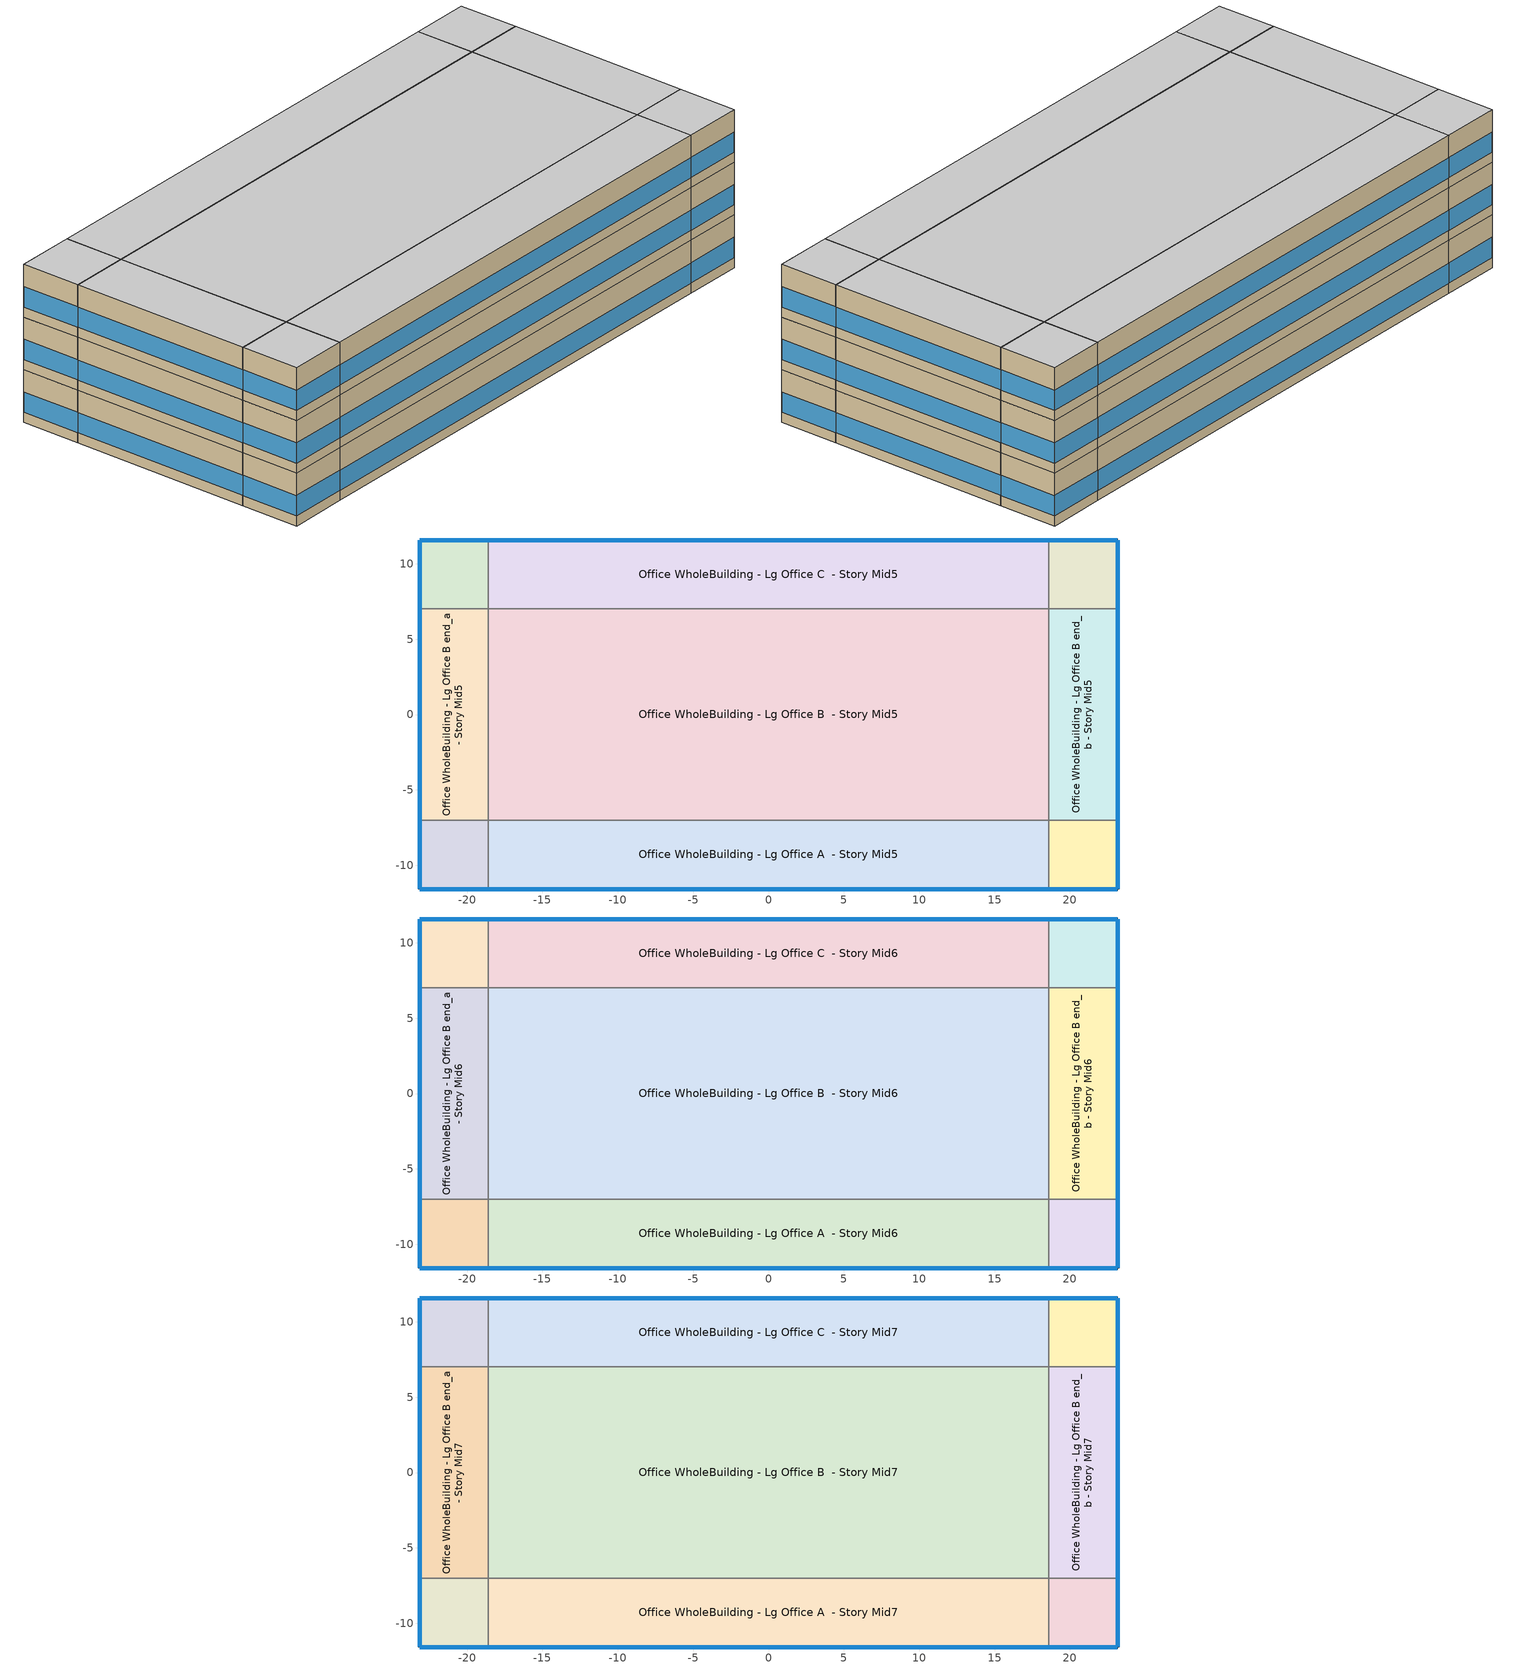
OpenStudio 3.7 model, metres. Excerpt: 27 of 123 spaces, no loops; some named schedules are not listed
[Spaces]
Office WholeBuilding - Lg Office A end_a - Story Mid5
 floor adiabatic (Typical Interior Floor): -23.15,-11.58 -23.15,-7 -18.58,-7 -18.58,-11.58 z19.81
 wall outside: -23.15,-7 -23.15,-11.58 -18.58,-11.58 z19.81:23.77
 wall to Office WholeBuilding - Lg Office B end_a - Story Mid5: -18.58,-7 -23.15,-7 z19.81:23.77
 wall to Office WholeBuilding - Lg Office A  - Story Mid5: -18.58,-11.58 -18.58,-7 z19.81:23.77
 window: -23.15,-7.03 -23.15,-11.55 / -23.13,-11.58 -18.6,-11.58 z20.57:22.1
 ceiling adiabatic (Typical Interior Ceiling): -18.58,-11.58 -18.58,-7 -23.15,-7 -23.15,-11.58 z23.77
Office WholeBuilding - Lg Office B end_a - Story Mid5
 floor adiabatic (Typical Interior Floor): -23.15,-7 -23.15,7 -18.58,7 -18.58,-7 z19.81
 wall outside: -23.15,7 -23.15,-7 z19.81:23.77
 wall to Office WholeBuilding - Lg Office C end_a - Story Mid5: -18.58,7 -23.15,7 z19.81:23.77
 wall to Office WholeBuilding - Lg Office B  - Story Mid5: -18.58,-7 -18.58,7 z19.81:23.77
 window: -23.15,6.98 -23.15,-6.98 z20.57:22.09
 ceiling adiabatic (Typical Interior Ceiling): -18.58,-7 -18.58,7 -23.15,7 -23.15,-7 z23.77
Office WholeBuilding - Lg Office C end_a - Story Mid5
 floor adiabatic (Typical Interior Floor): -23.15,7 -23.15,11.58 -18.58,11.58 -18.58,7 z19.81
 wall outside: -18.58,11.58 -23.15,11.58 -23.15,7 z19.81:23.77
 wall to Office WholeBuilding - Lg Office C  - Story Mid5: -18.58,7 -18.58,11.58 z19.81:23.77
 window: -23.15,11.55 -23.15,7.03 / -18.6,11.58 -23.13,11.58 z20.57:22.1
 ceiling adiabatic (Typical Interior Ceiling): -18.58,7 -18.58,11.58 -23.15,11.58 -23.15,7 z23.77
Office WholeBuilding - Lg Office A  - Story Mid5
 floor adiabatic (Typical Interior Floor): -18.58,-11.58 -18.58,-7 18.58,-7 18.58,-11.58 z19.81
 wall outside: -18.58,-11.58 18.58,-11.58 z19.81:23.77
 wall to Office WholeBuilding - Lg Office B  - Story Mid5: 18.58,-7 -18.58,-7 z19.81:23.77
 wall to Office WholeBuilding - Lg Office A end_b - Story Mid5: 18.58,-11.58 18.58,-7 z19.81:23.77
 window: -18.55,-11.58 18.55,-11.58 z20.57:22.08
 ceiling adiabatic (Typical Interior Ceiling): 18.58,-11.58 18.58,-7 -18.58,-7 -18.58,-11.58 z23.77
Office WholeBuilding - Lg Office B  - Story Mid5
 floor adiabatic (Typical Interior Floor): -18.58,-7 -18.58,7 18.58,7 18.58,-7 z19.81
 wall to Office WholeBuilding - Lg Office C  - Story Mid5: 18.58,7 -18.58,7 z19.81:23.77
 wall to Office WholeBuilding - Lg Office B end_b - Story Mid5: 18.58,-7 18.58,7 z19.81:23.77
 ceiling adiabatic (Typical Interior Ceiling): 18.58,-7 18.58,7 -18.58,7 -18.58,-7 z23.77
Office WholeBuilding - Lg Office C  - Story Mid5
 floor adiabatic (Typical Interior Floor): -18.58,7 -18.58,11.58 18.58,11.58 18.58,7 z19.81
 wall outside: 18.58,11.58 -18.58,11.58 z19.81:23.77
 wall to Office WholeBuilding - Lg Office C end_b - Story Mid5: 18.58,7 18.58,11.58 z19.81:23.77
 window: 18.55,11.58 -18.55,11.58 z20.57:22.08
 ceiling adiabatic (Typical Interior Ceiling): 18.58,7 18.58,11.58 -18.58,11.58 -18.58,7 z23.77
Office WholeBuilding - Lg Office A end_b - Story Mid5
 floor adiabatic (Typical Interior Floor): 18.58,-11.58 18.58,-7 23.15,-7 23.15,-11.58 z19.81
 wall outside: 18.58,-11.58 23.15,-11.58 23.15,-7 z19.81:23.77
 wall to Office WholeBuilding - Lg Office B end_b - Story Mid5: 23.15,-7 18.58,-7 z19.81:23.77
 window: 18.6,-11.58 23.13,-11.58 / 23.15,-11.55 23.15,-7.03 z20.57:22.1
 ceiling adiabatic (Typical Interior Ceiling): 23.15,-11.58 23.15,-7 18.58,-7 18.58,-11.58 z23.77
Office WholeBuilding - Lg Office B end_b - Story Mid5
 floor adiabatic (Typical Interior Floor): 18.58,-7 18.58,7 23.15,7 23.15,-7 z19.81
 wall outside: 23.15,-7 23.15,7 z19.81:23.77
 wall to Office WholeBuilding - Lg Office C end_b - Story Mid5: 23.15,7 18.58,7 z19.81:23.77
 window: 23.15,-6.98 23.15,6.98 z20.57:22.09
 ceiling adiabatic (Typical Interior Ceiling): 23.15,-7 23.15,7 18.58,7 18.58,-7 z23.77
Office WholeBuilding - Lg Office C end_b - Story Mid5
 floor adiabatic (Typical Interior Floor): 18.58,7 18.58,11.58 23.15,11.58 23.15,7 z19.81
 wall outside: 23.15,7 23.15,11.58 18.58,11.58 z19.81:23.77
 window: 23.15,7.03 23.15,11.55 / 23.13,11.58 18.6,11.58 z20.57:22.1
 ceiling adiabatic (Typical Interior Ceiling): 23.15,7 23.15,11.58 18.58,11.58 18.58,7 z23.77
Office WholeBuilding - Lg Office A end_a - Story Mid6
 floor adiabatic (Typical Interior Floor): -23.15,-11.58 -23.15,-7 -18.58,-7 -18.58,-11.58 z23.77
 wall outside: -23.15,-7 -23.15,-11.58 -18.58,-11.58 z23.77:27.74
 wall to Office WholeBuilding - Lg Office B end_a - Story Mid6: -18.58,-7 -23.15,-7 z23.77:27.74
 wall to Office WholeBuilding - Lg Office A  - Story Mid6: -18.58,-11.58 -18.58,-7 z23.77:27.74
 window: -23.15,-7.03 -23.15,-11.55 / -23.13,-11.58 -18.6,-11.58 z24.54:26.06
 ceiling adiabatic (Typical Interior Ceiling): -18.58,-11.58 -18.58,-7 -23.15,-7 -23.15,-11.58 z27.74
Office WholeBuilding - Lg Office B end_a - Story Mid6
 floor adiabatic (Typical Interior Floor): -23.15,-7 -23.15,7 -18.58,7 -18.58,-7 z23.77
 wall outside: -23.15,7 -23.15,-7 z23.77:27.74
 wall to Office WholeBuilding - Lg Office C end_a - Story Mid6: -18.58,7 -23.15,7 z23.77:27.74
 wall to Office WholeBuilding - Lg Office B  - Story Mid6: -18.58,-7 -18.58,7 z23.77:27.74
 window: -23.15,6.98 -23.15,-6.98 z24.54:26.05
 ceiling adiabatic (Typical Interior Ceiling): -18.58,-7 -18.58,7 -23.15,7 -23.15,-7 z27.74
Office WholeBuilding - Lg Office C end_a - Story Mid6
 floor adiabatic (Typical Interior Floor): -23.15,7 -23.15,11.58 -18.58,11.58 -18.58,7 z23.77
 wall outside: -18.58,11.58 -23.15,11.58 -23.15,7 z23.77:27.74
 wall to Office WholeBuilding - Lg Office C  - Story Mid6: -18.58,7 -18.58,11.58 z23.77:27.74
 window: -23.15,11.55 -23.15,7.03 / -18.6,11.58 -23.13,11.58 z24.54:26.06
 ceiling adiabatic (Typical Interior Ceiling): -18.58,7 -18.58,11.58 -23.15,11.58 -23.15,7 z27.74
Office WholeBuilding - Lg Office A  - Story Mid6
 floor adiabatic (Typical Interior Floor): -18.58,-11.58 -18.58,-7 18.58,-7 18.58,-11.58 z23.77
 wall outside: -18.58,-11.58 18.58,-11.58 z23.77:27.74
 wall to Office WholeBuilding - Lg Office B  - Story Mid6: 18.58,-7 -18.58,-7 z23.77:27.74
 wall to Office WholeBuilding - Lg Office A end_b - Story Mid6: 18.58,-11.58 18.58,-7 z23.77:27.74
 window: -18.55,-11.58 18.55,-11.58 z24.54:26.04
 ceiling adiabatic (Typical Interior Ceiling): 18.58,-11.58 18.58,-7 -18.58,-7 -18.58,-11.58 z27.74
Office WholeBuilding - Lg Office B  - Story Mid6
 floor adiabatic (Typical Interior Floor): -18.58,-7 -18.58,7 18.58,7 18.58,-7 z23.77
 wall to Office WholeBuilding - Lg Office C  - Story Mid6: 18.58,7 -18.58,7 z23.77:27.74
 wall to Office WholeBuilding - Lg Office B end_b - Story Mid6: 18.58,-7 18.58,7 z23.77:27.74
 ceiling adiabatic (Typical Interior Ceiling): 18.58,-7 18.58,7 -18.58,7 -18.58,-7 z27.74
Office WholeBuilding - Lg Office C  - Story Mid6
 floor adiabatic (Typical Interior Floor): -18.58,7 -18.58,11.58 18.58,11.58 18.58,7 z23.77
 wall outside: 18.58,11.58 -18.58,11.58 z23.77:27.74
 wall to Office WholeBuilding - Lg Office C end_b - Story Mid6: 18.58,7 18.58,11.58 z23.77:27.74
 window: 18.55,11.58 -18.55,11.58 z24.54:26.04
 ceiling adiabatic (Typical Interior Ceiling): 18.58,7 18.58,11.58 -18.58,11.58 -18.58,7 z27.74
Office WholeBuilding - Lg Office A end_b - Story Mid6
 floor adiabatic (Typical Interior Floor): 18.58,-11.58 18.58,-7 23.15,-7 23.15,-11.58 z23.77
 wall outside: 18.58,-11.58 23.15,-11.58 23.15,-7 z23.77:27.74
 wall to Office WholeBuilding - Lg Office B end_b - Story Mid6: 23.15,-7 18.58,-7 z23.77:27.74
 window: 23.15,-11.55 23.15,-7.03 / 18.6,-11.58 23.13,-11.58 z24.54:26.06
 ceiling adiabatic (Typical Interior Ceiling): 23.15,-11.58 23.15,-7 18.58,-7 18.58,-11.58 z27.74
Office WholeBuilding - Lg Office B end_b - Story Mid6
 floor adiabatic (Typical Interior Floor): 18.58,-7 18.58,7 23.15,7 23.15,-7 z23.77
 wall outside: 23.15,-7 23.15,7 z23.77:27.74
 wall to Office WholeBuilding - Lg Office C end_b - Story Mid6: 23.15,7 18.58,7 z23.77:27.74
 window: 23.15,-6.98 23.15,6.98 z24.54:26.05
 ceiling adiabatic (Typical Interior Ceiling): 23.15,-7 23.15,7 18.58,7 18.58,-7 z27.74
Office WholeBuilding - Lg Office C end_b - Story Mid6
 floor adiabatic (Typical Interior Floor): 18.58,7 18.58,11.58 23.15,11.58 23.15,7 z23.77
 wall outside: 23.15,7 23.15,11.58 18.58,11.58 z23.77:27.74
 window: 23.13,11.58 18.6,11.58 / 23.15,7.03 23.15,11.55 z24.54:26.06
 ceiling adiabatic (Typical Interior Ceiling): 23.15,7 23.15,11.58 18.58,11.58 18.58,7 z27.74
Office WholeBuilding - Lg Office A end_a - Story Mid7
 floor adiabatic (Typical Interior Floor): -23.15,-11.58 -23.15,-7 -18.58,-7 -18.58,-11.58 z27.74
 wall outside: -23.15,-7 -23.15,-11.58 -18.58,-11.58 z27.74:31.7
 wall to Office WholeBuilding - Lg Office B end_a - Story Mid7: -18.58,-7 -23.15,-7 z27.74:31.7
 wall to Office WholeBuilding - Lg Office A  - Story Mid7: -18.58,-11.58 -18.58,-7 z27.74:31.7
 window: -23.15,-7.03 -23.15,-11.55 / -23.13,-11.58 -18.6,-11.58 z28.5:30.02
 ceiling adiabatic (Typical Interior Ceiling): -18.58,-11.58 -18.58,-7 -23.15,-7 -23.15,-11.58 z31.7
Office WholeBuilding - Lg Office B end_a - Story Mid7
 floor adiabatic (Typical Interior Floor): -23.15,-7 -23.15,7 -18.58,7 -18.58,-7 z27.74
 wall outside: -23.15,7 -23.15,-7 z27.74:31.7
 wall to Office WholeBuilding - Lg Office C end_a - Story Mid7: -18.58,7 -23.15,7 z27.74:31.7
 wall to Office WholeBuilding - Lg Office B  - Story Mid7: -18.58,-7 -18.58,7 z27.74:31.7
 window: -23.15,6.98 -23.15,-6.98 z28.5:30.01
 ceiling adiabatic (Typical Interior Ceiling): -18.58,-7 -18.58,7 -23.15,7 -23.15,-7 z31.7
Office WholeBuilding - Lg Office C end_a - Story Mid7
 floor adiabatic (Typical Interior Floor): -23.15,7 -23.15,11.58 -18.58,11.58 -18.58,7 z27.74
 wall outside: -18.58,11.58 -23.15,11.58 -23.15,7 z27.74:31.7
 wall to Office WholeBuilding - Lg Office C  - Story Mid7: -18.58,7 -18.58,11.58 z27.74:31.7
 window: -23.15,11.55 -23.15,7.03 / -18.6,11.58 -23.13,11.58 z28.5:30.02
 ceiling adiabatic (Typical Interior Ceiling): -18.58,7 -18.58,11.58 -23.15,11.58 -23.15,7 z31.7
Office WholeBuilding - Lg Office A  - Story Mid7
 floor adiabatic (Typical Interior Floor): -18.58,-11.58 -18.58,-7 18.58,-7 18.58,-11.58 z27.74
 wall outside: -18.58,-11.58 18.58,-11.58 z27.74:31.7
 wall to Office WholeBuilding - Lg Office B  - Story Mid7: 18.58,-7 -18.58,-7 z27.74:31.7
 wall to Office WholeBuilding - Lg Office A end_b - Story Mid7: 18.58,-11.58 18.58,-7 z27.74:31.7
 window: -18.55,-11.58 18.55,-11.58 z28.5:30.01
 ceiling adiabatic (Typical Interior Ceiling): 18.58,-11.58 18.58,-7 -18.58,-7 -18.58,-11.58 z31.7
Office WholeBuilding - Lg Office B  - Story Mid7
 floor adiabatic (Typical Interior Floor): -18.58,-7 -18.58,7 18.58,7 18.58,-7 z27.74
 wall to Office WholeBuilding - Lg Office C  - Story Mid7: 18.58,7 -18.58,7 z27.74:31.7
 wall to Office WholeBuilding - Lg Office B end_b - Story Mid7: 18.58,-7 18.58,7 z27.74:31.7
 ceiling adiabatic (Typical Interior Ceiling): 18.58,-7 18.58,7 -18.58,7 -18.58,-7 z31.7
Office WholeBuilding - Lg Office C  - Story Mid7
 floor adiabatic (Typical Interior Floor): -18.58,7 -18.58,11.58 18.58,11.58 18.58,7 z27.74
 wall outside: 18.58,11.58 -18.58,11.58 z27.74:31.7
 wall to Office WholeBuilding - Lg Office C end_b - Story Mid7: 18.58,7 18.58,11.58 z27.74:31.7
 window: 18.55,11.58 -18.55,11.58 z28.5:30.01
 ceiling adiabatic (Typical Interior Ceiling): 18.58,7 18.58,11.58 -18.58,11.58 -18.58,7 z31.7
Office WholeBuilding - Lg Office A end_b - Story Mid7
 floor adiabatic (Typical Interior Floor): 18.58,-11.58 18.58,-7 23.15,-7 23.15,-11.58 z27.74
 wall outside: 18.58,-11.58 23.15,-11.58 23.15,-7 z27.74:31.7
 wall to Office WholeBuilding - Lg Office B end_b - Story Mid7: 23.15,-7 18.58,-7 z27.74:31.7
 window: 18.6,-11.58 23.13,-11.58 / 23.15,-11.55 23.15,-7.03 z28.5:30.02
 ceiling adiabatic (Typical Interior Ceiling): 23.15,-11.58 23.15,-7 18.58,-7 18.58,-11.58 z31.7
Office WholeBuilding - Lg Office B end_b - Story Mid7
 floor adiabatic (Typical Interior Floor): 18.58,-7 18.58,7 23.15,7 23.15,-7 z27.74
 wall outside: 23.15,-7 23.15,7 z27.74:31.7
 wall to Office WholeBuilding - Lg Office C end_b - Story Mid7: 23.15,7 18.58,7 z27.74:31.7
 window: 23.15,-6.98 23.15,6.98 z28.5:30.01
 ceiling adiabatic (Typical Interior Ceiling): 23.15,-7 23.15,7 18.58,7 18.58,-7 z31.7
Office WholeBuilding - Lg Office C end_b - Story Mid7
 floor adiabatic (Typical Interior Floor): 18.58,7 18.58,11.58 23.15,11.58 23.15,7 z27.74
 wall outside: 23.15,7 23.15,11.58 18.58,11.58 z27.74:31.7
 window: 23.13,11.58 18.6,11.58 / 23.15,7.03 23.15,11.55 z28.5:30.02
 ceiling adiabatic (Typical Interior Ceiling): 23.15,7 23.15,11.58 18.58,11.58 18.58,7 z31.7
[Site]
Maxwell Afb_AL_USA: Latitude {deg}=32.38; Longitude {deg}=-86.36; Time Zone {hr}=-6; Elevation {m}=52; Terrain=City
[Site:WaterMainsTemperature]
Calculation Method=Correlation; Annual Average Outdoor Air Temperature {C}=18.7358; Maximum Difference In Monthly Average Outdoor Air Temperatures {deltaC}=20.53
[SizingPeriod:DesignDay] Daily Dry-Bulb Temperature Range {deltaC}=10.3; Barometric Pressure {Pa}=100702; Wind Speed {m/s}=3; Wind Direction {deg}=240; Rain Indicator=No; Snow Indicator=No; Day of Month=21; Month=7; Day Type=SummerDesignDay; Daylight Saving Time Indicator=No; Dry-Bulb Temperature Range Modifier Type=DefaultMultipliers; Solar Model Indicator=ASHRAETau; ASHRAE Clear Sky Optical Depth for Beam Irradiance=0.459; ASHRAE Clear Sky Optical Depth for Diffuse Irradiance=2.177
Name | Maximum Dry-Bulb Temperature {C} | Humidity Condition Type | Wetbulb or DewPoint at Maximum Dry-Bulb {C}
Maxwell Afb Ann Clg .4% Condns DB=>MWB 1 | 36.3 | Wetbulb | 24.8
Maxwell Afb Ann Clg .4% Condns WB=>MDB 1 | 32.9 | Wetbulb | 27
Maxwell Afb Ann Clg 1% Condns DB=>MWB 1 | 35.2 | Wetbulb | 24.8
Maxwell Afb Ann Clg 2% Condns DP=>MDB 1 | 28.6 | Dewpoint | 24.5
[ClimateZones]
Climate Zone Institution Name 1=ASHRAE; Climate Zone Document Name 1=ANSI/ASHRAE Standard 169; Climate Zone Document Year 1=2006; Climate Zone Value 1=ASHRAE 169-2013-3A
[Building]
ComStock DOE Ref Pre-1980|LargeOffice: North Axis {deg}=270; Default Construction Set=ComStock DOE Ref Pre-1980 - Office - ASHRAE 169-2013-3A; Default Schedule Set=Building Default Schedule Set; Standards Building Type=Office
[Site:GroundTemperature:FCfactorMethod]
January Ground Temperature {C}=16; February Ground Temperature {C}=11.9; March Ground Temperature {C}=7.7; April Ground Temperature {C}=4; May Ground Temperature {C}=7.9; June Ground Temperature {C}=13.8; July Ground Temperature {C}=17.2; August Ground Temperature {C}=20.8; September Ground Temperature {C}=24.8; October Ground Temperature {C}=26.1; November Ground Temperature {C}=26.5; December Ground Temperature {C}=22.5
[DefaultConstructionSet]
ComStock DOE Ref Pre-1980 - Office - ASHRAE 169-2013-3A: Default Exterior Surface Constructions=Default Surface Constructions 1; Default Interior Surface Constructions=Default Surface Constructions 2; Default Ground Contact Surface Constructions=Default Surface Constructions 3; Default Exterior SubSurface Constructions=Default Sub Surface Constructions 1; Default Interior SubSurface Constructions=Default Sub Surface Constructions 2; Interior Partition Construction=Typical Interior Partition
[DefaultSurfaceConstructions]
Name | Floor Construction | Wall Construction | Roof Ceiling Construction
Default Surface Constructions 1 | Typical Insulated Exterior Mass Floor | Typical Insulated Steel Framed Exterior Wall R-4.44 | Typical IEAD Roof R-10.0
Default Surface Constructions 2 | Typical Interior Floor | Typical Interior Wall | Typical Interior Ceiling
Default Surface Constructions 3 | Typical Insulated Carpeted 6in Slab Floor | Typical Insulated Basement Mass Wall
[Construction]
Typical Insulated Exterior Mass Floor: 4 in. Normalweight Concrete Floor, Typical Carpet Pad
Typical IEAD Roof R-10.0: Roof Membrane, Typical Insulation R-8.88, Metal Roof Surface
Typical Interior Floor: 100mm Normalweight concrete floor, CP02 CARPET PAD
Typical Interior Wall: G01 13mm gypsum board, G01 13mm gypsum board
Typical Interior Ceiling: CP02 CARPET PAD, 100mm Normalweight concrete floor
Typical Insulated Carpeted 6in Slab Floor: 6 in. Normalweight Concrete Floor, Typical Carpet Pad
Typical Insulated Basement Mass Wall: 8 in. Concrete Block Basement Wall
U 1.22 SHGC 0.54 Simple Glazing Window U-1.22 SHGC 0.54: U 1.22 SHGC 0.54 Simple Glazing U-1.22 SHGC 0.54
U 1.22 SHGC 0.54 Simple Glazing Window U-1.22 SHGC 0.54 1: U 1.22 SHGC 0.54 Simple Glazing U-1.22 SHGC 0.54 1
Typical Insulated Metal Door: F08 Metal surface, Typical Insulation R-2.27
U 0.88 SHGC 0.16 Sgl Ref-A-L Clr 6mm: REF A CLEAR LO 6MM
Typical Overhead Door: Typical Insulation R-2.27
Typical Interior Window: Clear 3mm
Typical Interior Door; Typical Interior Partition: G05 25mm wood
Typical Insulated Steel Framed Exterior Wall R-4.44: 25mm Stucco, 5/8 in. Gypsum Board, Typical Insulation R-2.27, 5/8 in. Gypsum Board
InteriorFurnishings 1: Std Wood 6inch 1
[Material] Thermal Absorptance=0.9
Name | Roughness | Thickness {m} | Conductivity {W/m-K} | Density {kg/m3} | Specific Heat {J/kg-K} | Solar Absorptance | Visible Absorptance
4 in. Normalweight Concrete Floor | MediumRough | 0.1016 | 2.31 | 2322 | 832 | 0.7 | 0.7
Roof Membrane | VeryRough | 0.0095 | 0.16 | 1121.29 | 1460 | 0.7 | 0.7
Metal Roof Surface; F08 Metal surface | Smooth | 0.0008 | 45.28 | 7824 | 500 | 0.7 | 0.7
100mm Normalweight concrete floor | MediumRough | 0.1016 | 2.31045 | 2322 | 832.557 | 0.7 | 0.7
G01 13mm gypsum board | Smooth | 0.0127 | 0.160031 | 800.001 | 1090.73 | 0.7 | 0.5
6 in. Normalweight Concrete Floor | MediumRough | 0.1524 | 2.31 | 2322 | 832 | 0.7 | 0.7
8 in. Concrete Block Basement Wall | MediumRough | 0.2032 | 1.326 | 1842 | 912 | 0.7 | 0.7
G05 25mm wood | MediumSmooth | 0.0254 | 0.15 | 608 | 1630 | 0.5 | 0.5
25mm Stucco | Smooth | 0.0254 | 0.72 | 1856 | 840 | 0.7 | 0.7
5/8 in. Gypsum Board | MediumSmooth | 0.0159 | 0.16 | 800 | 1090 | 0.7 | 0.7
Std Wood 6inch 1 | MediumSmooth | 0.15 | 0.12 | 540 | 1210 | 0.7 | 0.7
[Material:NoMass] Roughness=Smooth; Thermal Absorptance=0.9; Solar Absorptance=0.7
Name | Thermal Resistance {m2-K/W} | Visible Absorptance
Typical Carpet Pad; CP02 CARPET PAD | 0.21648 | 0.8
Typical Insulation R-8.88 | 1.56434 | 0.7
Typical Insulation R-2.27 | 0.39899 | 0.7
[DefaultSubSurfaceConstructions]
Name | Fixed Window Construction | Operable Window Construction | Door Construction | Glass Door Construction | Overhead Door Construction | Tubular Daylight Dome Construction | Tubular Daylight Diffuser Construction
Default Sub Surface Constructions 1 | U 1.22 SHGC 0.54 Simple Glazing Window U-1.22 SHGC 0.54 | U 1.22 SHGC 0.54 Simple Glazing Window U-1.22 SHGC 0.54 1 | Typical Insulated Metal Door | U 0.88 SHGC 0.16 Sgl Ref-A-L Clr 6mm | Typical Overhead Door | Typical Interior Window | Typical Interior Window
Default Sub Surface Constructions 2 | Typical Interior Window | Typical Interior Window | Typical Interior Door
[WindowMaterial:SimpleGlazingSystem] U-Factor {W/m2-K}=6.92748; Solar Heat Gain Coefficient=0.54; Visible Transmittance=0.38
U 1.22 SHGC 0.54 Simple Glazing U-1.22 SHGC 0.54; U 1.22 SHGC 0.54 Simple Glazing U-1.22 SHGC 0.54 1
[WindowMaterial:Glazing] Optical Data Type=SpectralAverage; Infrared Transmittance at Normal Incidence=0; Front Side Infrared Hemispherical Emissivity=0.84; Conductivity {W/m-K}=0.9; Dirt Correction Factor for Solar and Visible Transmittance=1; Solar Diffusing=No
Name | Thickness {m} | Solar Transmittance at Normal Incidence | Front Side Solar Reflectance at Normal Incidence | Back Side Solar Reflectance at Normal Incidence | Visible Transmittance at Normal Incidence | Front Side Visible Reflectance at Normal Incidence | Back Side Visible Reflectance at Normal Incidence | Back Side Infrared Hemispherical Emissivity
REF A CLEAR LO 6MM | 0.006 | 0.066 | 0.341 | 0.493 | 0.08 | 0.41 | 0.37 | 0.4
Clear 3mm | 0.003 | 0.837 | 0.075 | 0.075 | 0.898 | 0.081 | 0.081 | 0.84
[SpaceType]
Office WholeBuilding - Lg Office - ComStock DOE Ref Pre-1980: Default Schedule Set=Office WholeBuilding - Lg Office Schedule Set; Design Specification Outdoor Air Object=Office WholeBuilding - Lg Office Ventilation; Standards Building Type=Office; Standards Space Type=WholeBuilding - Lg Office
[BuildingStory] Nominal Floor to Floor Height {m}=3.9624
Name | Nominal Z Coordinate {m}
Story Mid5 | 19.812
Story Mid6 | 23.7744
Story Mid7 | 27.7368
[Space] Space Type=Office WholeBuilding - Lg Office - ComStock DOE Ref Pre-1980
Name | Building Story | Thermal Zone
Office WholeBuilding - Lg Office A end_a - Story Mid5 | Story Mid5 | Zone Office WholeBuilding - Lg Office A end_a - Story Mid5
Office WholeBuilding - Lg Office B end_a - Story Mid5 | Story Mid5 | Zone Office WholeBuilding - Lg Office B end_a - Story Mid5
Office WholeBuilding - Lg Office C end_a - Story Mid5 | Story Mid5 | Zone Office WholeBuilding - Lg Office C end_a - Story Mid5
Office WholeBuilding - Lg Office A  - Story Mid5 | Story Mid5 | Zone Office WholeBuilding - Lg Office A  - Story Mid5
Office WholeBuilding - Lg Office B  - Story Mid5 | Story Mid5 | Zone Office WholeBuilding - Lg Office B  - Story Mid5
Office WholeBuilding - Lg Office C  - Story Mid5 | Story Mid5 | Zone Office WholeBuilding - Lg Office C  - Story Mid5
Office WholeBuilding - Lg Office A end_b - Story Mid5 | Story Mid5 | Zone Office WholeBuilding - Lg Office A end_b - Story Mid5
Office WholeBuilding - Lg Office B end_b - Story Mid5 | Story Mid5 | Zone Office WholeBuilding - Lg Office B end_b - Story Mid5
Office WholeBuilding - Lg Office C end_b - Story Mid5 | Story Mid5 | Zone Office WholeBuilding - Lg Office C end_b - Story Mid5
Office WholeBuilding - Lg Office A end_a - Story Mid6 | Story Mid6 | Zone Office WholeBuilding - Lg Office A end_a - Story Mid6
Office WholeBuilding - Lg Office B end_a - Story Mid6 | Story Mid6 | Zone Office WholeBuilding - Lg Office B end_a - Story Mid6
Office WholeBuilding - Lg Office C end_a - Story Mid6 | Story Mid6 | Zone Office WholeBuilding - Lg Office C end_a - Story Mid6
Office WholeBuilding - Lg Office A  - Story Mid6 | Story Mid6 | Zone Office WholeBuilding - Lg Office A  - Story Mid6
Office WholeBuilding - Lg Office B  - Story Mid6 | Story Mid6 | Zone Office WholeBuilding - Lg Office B  - Story Mid6
Office WholeBuilding - Lg Office C  - Story Mid6 | Story Mid6 | Zone Office WholeBuilding - Lg Office C  - Story Mid6
Office WholeBuilding - Lg Office A end_b - Story Mid6 | Story Mid6 | Zone Office WholeBuilding - Lg Office A end_b - Story Mid6
Office WholeBuilding - Lg Office B end_b - Story Mid6 | Story Mid6 | Zone Office WholeBuilding - Lg Office B end_b - Story Mid6
Office WholeBuilding - Lg Office C end_b - Story Mid6 | Story Mid6 | Zone Office WholeBuilding - Lg Office C end_b - Story Mid6
Office WholeBuilding - Lg Office A end_a - Story Mid7 | Story Mid7 | Zone Office WholeBuilding - Lg Office A end_a - Story Mid7
Office WholeBuilding - Lg Office B end_a - Story Mid7 | Story Mid7 | Zone Office WholeBuilding - Lg Office B end_a - Story Mid7
Office WholeBuilding - Lg Office C end_a - Story Mid7 | Story Mid7 | Zone Office WholeBuilding - Lg Office C end_a - Story Mid7
Office WholeBuilding - Lg Office A  - Story Mid7 | Story Mid7 | Zone Office WholeBuilding - Lg Office A  - Story Mid7
Office WholeBuilding - Lg Office B  - Story Mid7 | Story Mid7 | Zone Office WholeBuilding - Lg Office B  - Story Mid7
Office WholeBuilding - Lg Office C  - Story Mid7 | Story Mid7 | Zone Office WholeBuilding - Lg Office C  - Story Mid7
Office WholeBuilding - Lg Office A end_b - Story Mid7 | Story Mid7 | Zone Office WholeBuilding - Lg Office A end_b - Story Mid7
Office WholeBuilding - Lg Office B end_b - Story Mid7 | Story Mid7 | Zone Office WholeBuilding - Lg Office B end_b - Story Mid7
Office WholeBuilding - Lg Office C end_b - Story Mid7 | Story Mid7 | Zone Office WholeBuilding - Lg Office C end_b - Story Mid7
[ThermalZone] Multiplier=1; Use Ideal Air Loads=No
Name | Thermostat
Zone Office WholeBuilding - Lg Office A end_a - Story Mid5 | Office WholeBuilding - Lg Office - ComStock DOE Ref Pre-1980 Thermostat 20
Zone Office WholeBuilding - Lg Office B end_a - Story Mid5 | Office WholeBuilding - Lg Office - ComStock DOE Ref Pre-1980 Thermostat 58
Zone Office WholeBuilding - Lg Office C end_a - Story Mid5 | Office WholeBuilding - Lg Office - ComStock DOE Ref Pre-1980 Thermostat 96
Zone Office WholeBuilding - Lg Office A  - Story Mid5 | Office WholeBuilding - Lg Office - ComStock DOE Ref Pre-1980 Thermostat 7
Zone Office WholeBuilding - Lg Office B  - Story Mid5 | Office WholeBuilding - Lg Office - ComStock DOE Ref Pre-1980 Thermostat 45
Zone Office WholeBuilding - Lg Office C  - Story Mid5 | Office WholeBuilding - Lg Office - ComStock DOE Ref Pre-1980 Thermostat 83
Zone Office WholeBuilding - Lg Office A end_b - Story Mid5 | Office WholeBuilding - Lg Office - ComStock DOE Ref Pre-1980 Thermostat 32
Zone Office WholeBuilding - Lg Office B end_b - Story Mid5 | Office WholeBuilding - Lg Office - ComStock DOE Ref Pre-1980 Thermostat 70
Zone Office WholeBuilding - Lg Office C end_b - Story Mid5 | Office WholeBuilding - Lg Office - ComStock DOE Ref Pre-1980 Thermostat 108
Zone Office WholeBuilding - Lg Office A end_a - Story Mid6 | Office WholeBuilding - Lg Office - ComStock DOE Ref Pre-1980 Thermostat 21
Zone Office WholeBuilding - Lg Office B end_a - Story Mid6 | Office WholeBuilding - Lg Office - ComStock DOE Ref Pre-1980 Thermostat 59
Zone Office WholeBuilding - Lg Office C end_a - Story Mid6 | Office WholeBuilding - Lg Office - ComStock DOE Ref Pre-1980 Thermostat 97
Zone Office WholeBuilding - Lg Office A  - Story Mid6 | Office WholeBuilding - Lg Office - ComStock DOE Ref Pre-1980 Thermostat 8
Zone Office WholeBuilding - Lg Office B  - Story Mid6 | Office WholeBuilding - Lg Office - ComStock DOE Ref Pre-1980 Thermostat 46
Zone Office WholeBuilding - Lg Office C  - Story Mid6 | Office WholeBuilding - Lg Office - ComStock DOE Ref Pre-1980 Thermostat 84
Zone Office WholeBuilding - Lg Office A end_b - Story Mid6 | Office WholeBuilding - Lg Office - ComStock DOE Ref Pre-1980 Thermostat 33
Zone Office WholeBuilding - Lg Office B end_b - Story Mid6 | Office WholeBuilding - Lg Office - ComStock DOE Ref Pre-1980 Thermostat 71
Zone Office WholeBuilding - Lg Office C end_b - Story Mid6 | Office WholeBuilding - Lg Office - ComStock DOE Ref Pre-1980 Thermostat 109
Zone Office WholeBuilding - Lg Office A end_a - Story Mid7 | Office WholeBuilding - Lg Office - ComStock DOE Ref Pre-1980 Thermostat 22
Zone Office WholeBuilding - Lg Office B end_a - Story Mid7 | Office WholeBuilding - Lg Office - ComStock DOE Ref Pre-1980 Thermostat 60
Zone Office WholeBuilding - Lg Office C end_a - Story Mid7 | Office WholeBuilding - Lg Office - ComStock DOE Ref Pre-1980 Thermostat 98
Zone Office WholeBuilding - Lg Office A  - Story Mid7 | Office WholeBuilding - Lg Office - ComStock DOE Ref Pre-1980 Thermostat 9
Zone Office WholeBuilding - Lg Office B  - Story Mid7 | Office WholeBuilding - Lg Office - ComStock DOE Ref Pre-1980 Thermostat 47
Zone Office WholeBuilding - Lg Office C  - Story Mid7 | Office WholeBuilding - Lg Office - ComStock DOE Ref Pre-1980 Thermostat 85
Zone Office WholeBuilding - Lg Office A end_b - Story Mid7 | Office WholeBuilding - Lg Office - ComStock DOE Ref Pre-1980 Thermostat 34
Zone Office WholeBuilding - Lg Office B end_b - Story Mid7 | Office WholeBuilding - Lg Office - ComStock DOE Ref Pre-1980 Thermostat 72
Zone Office WholeBuilding - Lg Office C end_b - Story Mid7 | Office WholeBuilding - Lg Office - ComStock DOE Ref Pre-1980 Thermostat 110
[Lights:Definition]
Office WholeBuilding - Lg Office Lights Definition: Design Level Calculation Method=Watts/Area; Watts per Space Floor Area {W/m2}=16.9532; Fraction Radiant=0.655386; Fraction Visible=0.2; Return Air Fraction=0
[Lights]
Office WholeBuilding - Lg Office Lights: Lights Definition=Office WholeBuilding - Lg Office Lights Definition; Space or SpaceType=Office WholeBuilding - Lg Office - ComStock DOE Ref Pre-1980; Fraction Replaceable=1
[ElectricEquipment:Definition]
Office WholeBuilding - Lg Office Elec Equip Definition: Design Level Calculation Method=Watts/Area; Watts per Space Floor Area {W/m2}=8.07293; Fraction Latent=0; Fraction Radiant=0.5; Fraction Lost=0
[ElectricEquipment]
Office WholeBuilding - Lg Office Elec Equip: Electric Equipment Definition=Office WholeBuilding - Lg Office Elec Equip Definition; Space or SpaceType=Office WholeBuilding - Lg Office - ComStock DOE Ref Pre-1980
[DesignSpecification:OutdoorAir]
Office WholeBuilding - Lg Office Ventilation: Outdoor Air Method=Sum; Outdoor Air Flow per Person {m3/s-person}=0.00943895
[DefaultScheduleSet]
Name | Number of People Schedule | People Activity Level Schedule | Lighting Schedule | Electric Equipment Schedule | Infiltration Schedule | Hours of Operation Schedule
Office WholeBuilding - Lg Office Schedule Set | Large Office Bldg Occ | Large Office Activity | Office BLDG_LIGHT_EndUseData | Office BLDG_EQUIP_EndUseData | Large Office Infil Quarter On
Building Default Schedule Set |  |  |  |  |  | Building Hours of Operation NonResidential
[People:Definition]
Office WholeBuilding - Lg Office People Definition: Number of People Calculation Method=People/Area; People per Space Floor Area {person/m2}=0.0538196; Fraction Radiant=0.3
[People]
Office WholeBuilding - Lg Office People: People Definition=Office WholeBuilding - Lg Office People Definition; Space or SpaceType=Office WholeBuilding - Lg Office - ComStock DOE Ref Pre-1980; Work Efficiency Schedule=Work Efficiency Schedule; Clothing Insulation Schedule=Clothing Schedule; Air Velocity Schedule=Air Velocity Schedule; Multiplier=1
[SpaceInfiltration:DesignFlowRate] Schedule=Always On Discrete; Design Flow Rate Calculation Method=Flow/ExteriorArea; Flow per Exterior Surface Area {m3/s-m2}=0.00102523; Constant Term Coefficient=0; Temperature Term Coefficient=0; Velocity Term Coefficient=0.224; Velocity Squared Term Coefficient=0
Name | Space or SpaceType
Office WholeBuilding - Lg Office A  - Story Mid5 Infiltration | Office WholeBuilding - Lg Office A  - Story Mid5
Office WholeBuilding - Lg Office A  - Story Mid6 Infiltration | Office WholeBuilding - Lg Office A  - Story Mid6
Office WholeBuilding - Lg Office A  - Story Mid7 Infiltration | Office WholeBuilding - Lg Office A  - Story Mid7
Office WholeBuilding - Lg Office A end_a - Story Mid5 Infiltration | Office WholeBuilding - Lg Office A end_a - Story Mid5
Office WholeBuilding - Lg Office A end_a - Story Mid6 Infiltration | Office WholeBuilding - Lg Office A end_a - Story Mid6
Office WholeBuilding - Lg Office A end_a - Story Mid7 Infiltration | Office WholeBuilding - Lg Office A end_a - Story Mid7
Office WholeBuilding - Lg Office A end_b - Story Mid5 Infiltration | Office WholeBuilding - Lg Office A end_b - Story Mid5
Office WholeBuilding - Lg Office A end_b - Story Mid6 Infiltration | Office WholeBuilding - Lg Office A end_b - Story Mid6
Office WholeBuilding - Lg Office A end_b - Story Mid7 Infiltration | Office WholeBuilding - Lg Office A end_b - Story Mid7
Office WholeBuilding - Lg Office B end_a - Story Mid5 Infiltration | Office WholeBuilding - Lg Office B end_a - Story Mid5
Office WholeBuilding - Lg Office B end_a - Story Mid6 Infiltration | Office WholeBuilding - Lg Office B end_a - Story Mid6
Office WholeBuilding - Lg Office B end_a - Story Mid7 Infiltration | Office WholeBuilding - Lg Office B end_a - Story Mid7
Office WholeBuilding - Lg Office B end_b - Story Mid5 Infiltration | Office WholeBuilding - Lg Office B end_b - Story Mid5
Office WholeBuilding - Lg Office B end_b - Story Mid6 Infiltration | Office WholeBuilding - Lg Office B end_b - Story Mid6
Office WholeBuilding - Lg Office B end_b - Story Mid7 Infiltration | Office WholeBuilding - Lg Office B end_b - Story Mid7
Office WholeBuilding - Lg Office C  - Story Mid5 Infiltration | Office WholeBuilding - Lg Office C  - Story Mid5
Office WholeBuilding - Lg Office C  - Story Mid6 Infiltration | Office WholeBuilding - Lg Office C  - Story Mid6
Office WholeBuilding - Lg Office C  - Story Mid7 Infiltration | Office WholeBuilding - Lg Office C  - Story Mid7
Office WholeBuilding - Lg Office C end_a - Story Mid5 Infiltration | Office WholeBuilding - Lg Office C end_a - Story Mid5
Office WholeBuilding - Lg Office C end_a - Story Mid6 Infiltration | Office WholeBuilding - Lg Office C end_a - Story Mid6
Office WholeBuilding - Lg Office C end_a - Story Mid7 Infiltration | Office WholeBuilding - Lg Office C end_a - Story Mid7
Office WholeBuilding - Lg Office C end_b - Story Mid5 Infiltration | Office WholeBuilding - Lg Office C end_b - Story Mid5
Office WholeBuilding - Lg Office C end_b - Story Mid6 Infiltration | Office WholeBuilding - Lg Office C end_b - Story Mid6
Office WholeBuilding - Lg Office C end_b - Story Mid7 Infiltration | Office WholeBuilding - Lg Office C end_b - Story Mid7
[Exterior:Lights:Definition]
Name | Design Level {W}
Parking Areas and Drives Def (W/ft^2) | 0.0497494
Building Facades Def (W/ft^2) | 0.25
Main Entries Def (W/ft) | 30
Other Doors Def (W/ft) | 25
[Exterior:Lights] Schedule=Always On Discrete; Control Option=AstronomicalClock
Name | Exterior Lights Definition | Multiplier
Parking Areas and Drives | Parking Areas and Drives Def (W/ft^2) | 243000
Building Facades | Building Facades Def (W/ft^2) | 5924.53
Main Entries | Main Entries Def (W/ft) | 9.23077
Other Doors | Other Doors Def (W/ft) | 13.8462
[ThermostatSetpoint:DualSetpoint] Heating Setpoint Temperature Schedule=Large Office HtgSetp; Cooling Setpoint Temperature Schedule=Large Office ClgSetp
Office WholeBuilding - Lg Office - ComStock DOE Ref Pre-1980 Thermostat 7; Office WholeBuilding - Lg Office - ComStock DOE Ref Pre-1980 Thermostat 8; Office WholeBuilding - Lg Office - ComStock DOE Ref Pre-1980 Thermostat 9; Office WholeBuilding - Lg Office - ComStock DOE Ref Pre-1980 Thermostat 20; Office WholeBuilding - Lg Office - ComStock DOE Ref Pre-1980 Thermostat 21; Office WholeBuilding - Lg Office - ComStock DOE Ref Pre-1980 Thermostat 22; Office WholeBuilding - Lg Office - ComStock DOE Ref Pre-1980 Thermostat 32; Office WholeBuilding - Lg Office - ComStock DOE Ref Pre-1980 Thermostat 33; Office WholeBuilding - Lg Office - ComStock DOE Ref Pre-1980 Thermostat 34; Office WholeBuilding - Lg Office - ComStock DOE Ref Pre-1980 Thermostat 45; Office WholeBuilding - Lg Office - ComStock DOE Ref Pre-1980 Thermostat 46; Office WholeBuilding - Lg Office - ComStock DOE Ref Pre-1980 Thermostat 47; Office WholeBuilding - Lg Office - ComStock DOE Ref Pre-1980 Thermostat 58; Office WholeBuilding - Lg Office - ComStock DOE Ref Pre-1980 Thermostat 59; Office WholeBuilding - Lg Office - ComStock DOE Ref Pre-1980 Thermostat 60; Office WholeBuilding - Lg Office - ComStock DOE Ref Pre-1980 Thermostat 70; Office WholeBuilding - Lg Office - ComStock DOE Ref Pre-1980 Thermostat 71; Office WholeBuilding - Lg Office - ComStock DOE Ref Pre-1980 Thermostat 72; Office WholeBuilding - Lg Office - ComStock DOE Ref Pre-1980 Thermostat 83; Office WholeBuilding - Lg Office - ComStock DOE Ref Pre-1980 Thermostat 84; Office WholeBuilding - Lg Office - ComStock DOE Ref Pre-1980 Thermostat 85; Office WholeBuilding - Lg Office - ComStock DOE Ref Pre-1980 Thermostat 96; Office WholeBuilding - Lg Office - ComStock DOE Ref Pre-1980 Thermostat 97; Office WholeBuilding - Lg Office - ComStock DOE Ref Pre-1980 Thermostat 98; Office WholeBuilding - Lg Office - ComStock DOE Ref Pre-1980 Thermostat 108; Office WholeBuilding - Lg Office - ComStock DOE Ref Pre-1980 Thermostat 109; Office WholeBuilding - Lg Office - ComStock DOE Ref Pre-1980 Thermostat 110
[InternalMass:Definition]
Internal Mass Definition 2: Construction=InteriorFurnishings 1; Design Level Calculation Method=SurfaceArea/Area; Surface Area per Space Floor Area=2
[InternalMass] Internal Mass Definition=Internal Mass Definition 2; Multiplier=1
Name | Space or SpaceType
Office WholeBuilding - Lg Office B  - Story Mid7 Mass | Office WholeBuilding - Lg Office B  - Story Mid7
Office WholeBuilding - Lg Office A  - Story Mid7 Mass | Office WholeBuilding - Lg Office A  - Story Mid7
Office WholeBuilding - Lg Office C end_a - Story Mid7 Mass | Office WholeBuilding - Lg Office C end_a - Story Mid7
Office WholeBuilding - Lg Office A end_a - Story Mid7 Mass | Office WholeBuilding - Lg Office A end_a - Story Mid7
Office WholeBuilding - Lg Office C  - Story Mid6 Mass | Office WholeBuilding - Lg Office C  - Story Mid6
Office WholeBuilding - Lg Office A end_a - Story Mid6 Mass | Office WholeBuilding - Lg Office A end_a - Story Mid6
Office WholeBuilding - Lg Office B end_b - Story Mid6 Mass | Office WholeBuilding - Lg Office B end_b - Story Mid6
Office WholeBuilding - Lg Office C end_b - Story Mid5 Mass | Office WholeBuilding - Lg Office C end_b - Story Mid5
Office WholeBuilding - Lg Office C  - Story Mid5 Mass | Office WholeBuilding - Lg Office C  - Story Mid5
Office WholeBuilding - Lg Office A end_b - Story Mid6 Mass | Office WholeBuilding - Lg Office A end_b - Story Mid6
Office WholeBuilding - Lg Office A  - Story Mid6 Mass | Office WholeBuilding - Lg Office A  - Story Mid6
Office WholeBuilding - Lg Office A end_b - Story Mid7 Mass | Office WholeBuilding - Lg Office A end_b - Story Mid7
Office WholeBuilding - Lg Office B end_a - Story Mid7 Mass | Office WholeBuilding - Lg Office B end_a - Story Mid7
Office WholeBuilding - Lg Office C end_a - Story Mid6 Mass | Office WholeBuilding - Lg Office C end_a - Story Mid6
Office WholeBuilding - Lg Office C end_b - Story Mid7 Mass | Office WholeBuilding - Lg Office C end_b - Story Mid7
Office WholeBuilding - Lg Office C end_b - Story Mid6 Mass | Office WholeBuilding - Lg Office C end_b - Story Mid6
Office WholeBuilding - Lg Office B  - Story Mid6 Mass | Office WholeBuilding - Lg Office B  - Story Mid6
Office WholeBuilding - Lg Office A  - Story Mid5 Mass | Office WholeBuilding - Lg Office A  - Story Mid5
Office WholeBuilding - Lg Office B end_a - Story Mid6 Mass | Office WholeBuilding - Lg Office B end_a - Story Mid6
Office WholeBuilding - Lg Office A end_b - Story Mid5 Mass | Office WholeBuilding - Lg Office A end_b - Story Mid5
Office WholeBuilding - Lg Office C  - Story Mid7 Mass | Office WholeBuilding - Lg Office C  - Story Mid7
Office WholeBuilding - Lg Office B  - Story Mid5 Mass | Office WholeBuilding - Lg Office B  - Story Mid5
Office WholeBuilding - Lg Office C end_a - Story Mid5 Mass | Office WholeBuilding - Lg Office C end_a - Story Mid5
Office WholeBuilding - Lg Office B end_b - Story Mid5 Mass | Office WholeBuilding - Lg Office B end_b - Story Mid5
Office WholeBuilding - Lg Office B end_b - Story Mid7 Mass | Office WholeBuilding - Lg Office B end_b - Story Mid7
Office WholeBuilding - Lg Office A end_a - Story Mid5 Mass | Office WholeBuilding - Lg Office A end_a - Story Mid5
Office WholeBuilding - Lg Office B end_a - Story Mid5 Mass | Office WholeBuilding - Lg Office B end_a - Story Mid5
[Schedule:Day]
Clothing Schedule Default Winter Clothes; Office BLDG_EQUIP_EndUseData Summer Design Day: 24, 0, 1
Air Velocity Schedule Default: 24, 0, 0.2
Work Efficiency Schedule Default; Office BLDG_EQUIP_EndUseData Winter Design Day: 24, 0, 0
Large Office Bldg Occ Sat Day: Yes, 0, 15, 0.00833333, 0, 30, 0, 1, 45, 0, 2, 0, 0.0125, 2, 15, 0.025, 2, 30, 0.0375, 2, 45, 0.05, 3, 0, 0.0625, 3, 15, 0.075, 3, 30, 0.0875, 3, 45, 0.1, 4, 0, 0.15, 4, 15, 0.2, 4, 30, 0.25, 4, 45, 0.3, 5, 0, 0.35, 5, 15, 0.4, 5, 30, 0.45, 5, 45, 0.5, 13, 52, 0.5, 14, 7, 0.486885, 14, 22, 0.47377, 14, 37, 0.460656, 14, 52, 0.447541, 15, 7, 0.434426, 15, 22, 0.421311, 15, 37, 0.408197, 15, 52, 0.395082, 16, 7, 0.381967, 16, 22, 0.368852, 16, 37, 0.355738, 16, 52, 0.342623, 17, 7, 0.329508, 17, 22, 0.316393, 17, 37, 0.303279, 17, 52, 0.290164, 18, 7, 0.277049, 18, 22, 0.263934, 18, 37, 0.25082, 18, 52, 0.237705, 19, 7, 0.22459, 19, 22, 0.211475, 19, 37, 0.198361, 19, 52, 0.185246, 20, 7, 0.172131, 20, 22, 0.159016, 20, 37, 0.145902, 20, 52, 0.132787, 21, 7, 0.119672, 21, 22, 0.106557, 21, 30, 0.1, 21, 45, 0.0916667, 22, 0, 0.0833333, 22, 15, 0.075, 22, 30, 0.0666667, 22, 45, 0.0583333, 23, 0, 0.05, 23, 15, 0.0416667, 23, 30, 0.0333333, 23, 45, 0.025, 24, 0, 0.0166667
Large Office Bldg Occ WntrDsn|Sun Day: Yes, 4, 45, 0, 24, 0, 0
Office BLDG_LIGHT_EndUseData Sat Day: Yes, 0, 15, 0.064452, 0, 30, 0.064679, 0, 45, 0.0644732, 1, 0, 0.0642674, 1, 15, 0.0640616, 1, 30, 0.0638558, 1, 45, 0.0638332, 2, 0, 0.0638105, 2, 15, 0.0637879, 2, 30, 0.0637652, 2, 45, 0.0637686, 3, 0, 0.063772, 3, 15, 0.0637753, 3, 30, 0.0637787, 3, 45, 0.0480268, 4, 0, 0.0467134, 4, 15, 0.0454, 4, 30, 0.0472158, 4, 45, 0.0490316, 5, 0, 0.0508474, 5, 15, 0.0526632, 5, 30, 0.0565485, 5, 45, 0.0604339, 6, 0, 0.0643192, 6, 15, 0.0682046, 6, 30, 0.0691603, 6, 45, 0.070116, 7, 0, 0.0710718, 7, 15, 0.0720275, 7, 30, 0.0729832, 7, 45, 0.0739389, 8, 0, 0.0748947, 8, 15, 0.0758504, 8, 30, 0.0768061, 8, 45, 0.0777618, 9, 0, 0.0787176, 9, 15, 0.0796733, 9, 30, 0.080629, 9, 45, 0.0815848, 10, 0, 0.0825405, 10, 15, 0.0834962, 10, 30, 0.0844519, 10, 45, 0.0854077, 11, 0, 0.0863634, 11, 15, 0.0873191, 11, 30, 0.0882749, 11, 45, 0.0892306, 11, 52, 0.0897084, 12, 0, 0.0423731, 12, 15, 0.0424006, 12, 30, 0.0424281, 12, 45, 0.0424556, 13, 0, 0.0424831, 13, 15, 0.0425106, 13, 30, 0.0425381, 13, 45, 0.0425656, 13, 52, 0.0897084, 14, 0, 0.0425931, 14, 7, 0.0894761, 14, 15, 0.0426206, 14, 22, 0.0892437, 14, 30, 0.042648, 14, 37, 0.0890114, 14, 45, 0.0426755, 14, 52, 0.088779, 15, 0, 0.042703, 15, 7, 0.0885467, 15, 15, 0.0427305, 15, 22, 0.0883143, 15, 30, 0.042758, 15, 37, 0.088082, 15, 45, 0.0427855, 15, 52, 0.0878496, 16, 0, 0.042813, 16, 7, 0.0876173, 16, 15, 0.0428405, 16, 22, 0.0873849, 16, 30, 0.042868, 16, 37, 0.0871526, 16, 45, 0.0428955, 16, 52, 0.0869202, 17, 0, 0.042923, 17, 7, 0.0866879, 17, 15, 0.0429505, 17, 22, 0.0864555, 17, 30, 0.042978, 17, 37, 0.0862232, 17, 45, 0.0430055, 17, 52, 0.0859908, 18, 0, 0.043033, 18, 7, 0.0857585, 18, 15, 0.0430605, 18, 22, 0.0855261, 18, 30, 0.0430879, 18, 37, 0.0852938, 18, 45, 0.0431154, 18, 52, 0.0850614, 19, 0, 0.0431429, 19, 7, 0.0848291, 19, 15, 0.0431704, 19, 22, 0.0845967, 19, 30, 0.0844805, 19, 45, 0.0809774, 20, 0, 0.0774742, 20, 15, 0.0739711, 20, 30, 0.0704679, 20, 45, 0.0698585, 21, 0, 0.0692492, 21, 15, 0.0686398, 21, 30, 0.0680305, 21, 45, 0.0679978, 22, 0, 0.0679652, 22, 15, 0.0679325, 22, 30, 0.0678999, 22, 45, 0.0668677, 23, 0, 0.0658355, 23, 15, 0.0648033, 23, 30, 0.063771, 23, 45, 0.063998, 24, 0, 0.042813
Office BLDG_EQUIP_EndUseData Default: Yes, 0, 15, 0.5631, 0, 30, 0.5375, 0, 45, 0.5376, 1, 0, 0.5377, 1, 15, 0.5378, 1, 30, 0.5379, 1, 45, 0.538, 2, 0, 0.5381, 2, 15, 0.5382, 2, 30, 0.5383, 2, 45, 0.5384, 3, 0, 0.5385, 3, 15, 0.5386, 3, 30, 0.55345, 3, 45, 0.5683, 4, 0, 0.58315, 4, 15, 0.598, 4, 30, 0.6198, 4, 45, 0.6416, 5, 0, 0.6634, 5, 15, 0.6852, 5, 30, 0.7091, 5, 45, 0.733, 6, 0, 0.7569, 6, 15, 0.7808, 6, 30, 0.80195, 6, 45, 0.8231, 7, 0, 0.84425, 7, 15, 0.8654, 7, 30, 0.86895, 7, 45, 0.8725, 8, 0, 0.87605, 8, 15, 0.8796, 8, 30, 0.88315, 8, 45, 0.8867, 9, 0, 0.8855, 9, 15, 0.8843, 9, 30, 0.8831, 9, 45, 0.8819, 10, 0, 0.8666, 10, 15, 0.8513, 10, 30, 0.836, 10, 45, 0.8207, 11, 0, 0.8107, 11, 15, 0.8007, 11, 30, 0.7907, 11, 45, 0.7807, 12, 0, 0.76935, 12, 15, 0.758, 12, 30, 0.74665, 12, 45, 0.7353, 13, 0, 0.719025, 13, 15, 0.70275, 13, 30, 0.686475, 13, 45, 0.6702, 14, 0, 0.6593, 14, 15, 0.6484, 14, 30, 0.6375, 14, 45, 0.6266, 15, 0, 0.6157, 15, 15, 0.6048, 15, 30, 0.5951, 15, 45, 0.5854, 16, 0, 0.5757, 16, 15, 0.566, 16, 30, 0.568025, 16, 45, 0.57005, 17, 0, 0.572075, 17, 15, 0.5741, 17, 30, 0.58375, 17, 45, 0.5934, 18, 0, 0.60305, 18, 15, 0.6127, 18, 30, 0.6241, 18, 45, 0.6355, 19, 0, 0.6469, 19, 15, 0.6583, 19, 30, 0.662075, 19, 45, 0.66585, 20, 0, 0.669625, 20, 15, 0.6734, 20, 30, 0.659798, 20, 45, 0.646195, 21, 0, 0.632593, 21, 15, 0.61899, 21, 30, 0.599167, 21, 45, 0.579345, 22, 0, 0.559523, 22, 15, 0.5397, 22, 30, 0.549925, 22, 45, 0.56015, 23, 0, 0.570375, 23, 15, 0.5806, 23, 30, 0.575925, 23, 45, 0.57165, 24, 0, 0.567375
Large Office Infil Quarter On Default; Large Office Infil Quarter On Summer Design Day: 6, 0, 1, 22, 0, 0.25, 24, 0, 1
Large Office Infil Quarter On Winter Design Day: 6, 0, 1, 18, 0, 0.25, 24, 0, 1
Large Office HtgSetp Sat Day: Yes, 2, 45, 15.6, 24, 0, 21
Large Office HtgSetp SmrDsn|Sun Day: Yes, 4, 45, 15.6, 24, 0, 15.6
Large Office ClgSetp Sat Day: Yes, 2, 45, 26.7, 24, 0, 24
Large Office ClgSetp WntrDsn|Sun Day: Yes, 4, 45, 26.7, 24, 0, 26.7
Building Hours of Operation NonResidential Saturday; Building Hours of Operation NonResidential Sunday: 4, 45, 0, 20, 0, 1, 24, 0, 0
autogen Large Office Activity 0_day_sch; autogen Large Office Activity 1_day_sch: Yes, 24, 0, 120
[Schedule:Rule] Date Specification Type=DateRange; Start Day=1
Name | Schedule Ruleset | Rule Order | Day Schedule | Start Month | End Month | End Day | Apply Saturday | Apply Sunday
Schedule Rule 3 | Clothing Schedule | 0 | Clothing Schedule Summer Clothes | 5 | 9 | 30
Schedule Rule 10 | Office BLDG_EQUIP_EndUseData | 1 | Office BLDG_EQUIP_EndUseData Sat Day | 1 | 12 | 31 | Yes
Schedule Rule 11 | Office BLDG_EQUIP_EndUseData | 0 | Office BLDG_EQUIP_EndUseData Sun Day | 1 | 12 | 31 |  | Yes
Schedule Rule 12 | Large Office Infil Quarter On | 1 | Large Office Infil Quarter On Sun Day | 1 | 12 | 31 |  | Yes
Schedule Rule 13 | Large Office Infil Quarter On | 0 | Large Office Infil Quarter On WntrDsn|Sat Day | 1 | 12 | 31 | Yes
